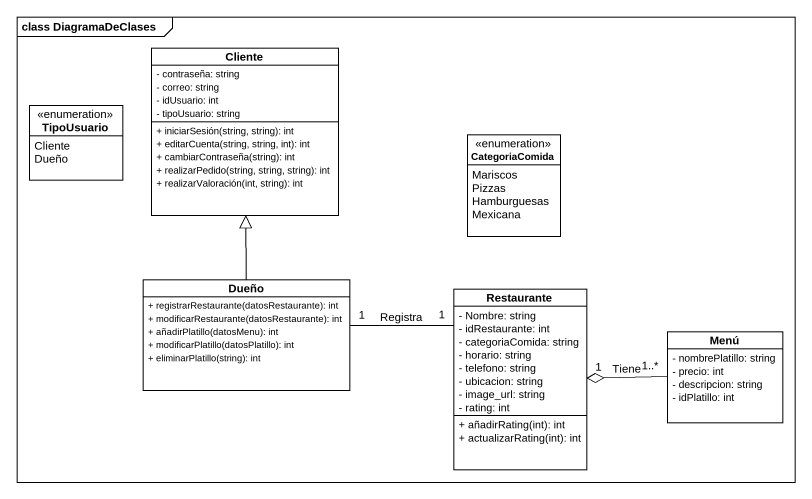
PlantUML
@startuml
mainframe class DiagramaDeClases
hide circle
hide empty members
skinparam classAttributeIconSize 0
class Cliente {
  - contraseña: string
  - correo: string
  - idUsuario: int
  - tipoUsuario: string
  + iniciarSesión(string, string): int
  + editarCuenta(string, string, int): int
  + cambiarContraseña(string): int
  + realizarPedido(string, string, string): int
  + realizarValoración(int, string): int
}
enum TipoUsuario {
  Cliente
  Dueño
}
enum CategoriaComida {
  Mariscos
  Pizzas
  Hamburguesas
  Mexicana
}
class Dueño {
  + registrarRestaurante(datosRestaurante): int
  + modificarRestaurante(datosRestaurante): int
  + añadirPlatillo(datosMenu): int
  + modificarPlatillo(datosPlatillo): int
  + eliminarPlatillo(string): int
}
class Restaurante {
  - Nombre: string
  - idRestaurante: int
  - categoriaComida: string
  - horario: string
  - telefono: string
  - ubicacion: string
  - image_url: string
  - rating: int
  + añadirRating(int): int
  + actualizarRating(int): int
}
class Menú {
  - nombrePlatillo: string
  - precio: int
  - descripcion: string
  - idPlatillo: int
}
Dueño -up-|> Cliente
Dueño "1" -right- "1" Restaurante : Registra
Menú "1..*" -left-o "1" Restaurante : Tiene
@enduml
